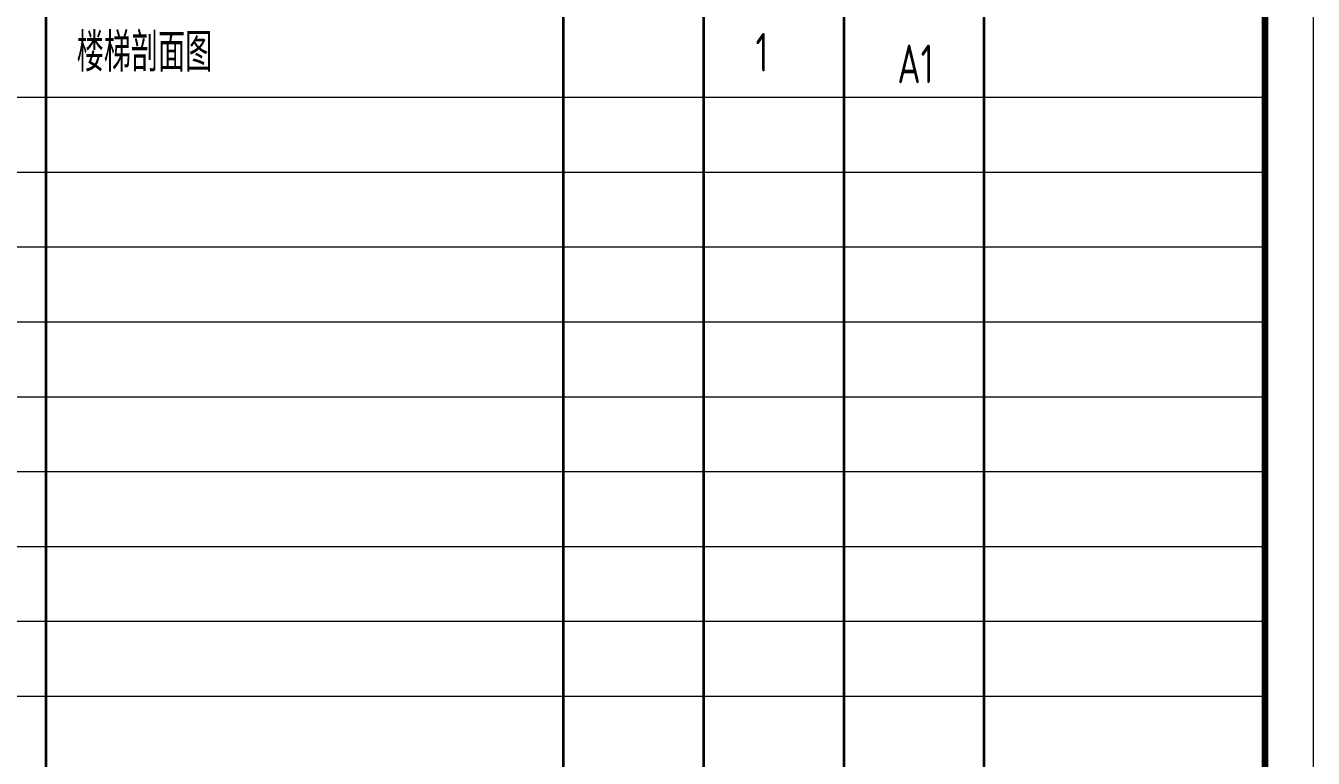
# Model space of a CAD drawing. Extents: x 3968514 to 5230306, y -516551 to -228246.
# Drawn here: x 4045492 to 4058802, y -315294 to -307725 of the extents above; entities that cross this region are included whole.
import ezdxf
from ezdxf.enums import TextEntityAlignment as Align

# ---------------------------------------------------------------- set-up
doc = ezdxf.new("R2010")
doc.units = 0
doc.header["$LTSCALE"] = 1000
doc.header["$MEASUREMENT"] = 0
doc.layers.add('AXIS', color=3, linetype='Continuous', lineweight=15)
doc.layers.add('DIMENSION', color=3, linetype='Continuous', lineweight=18)
doc.layers.add('TQ_DESIGNER2000', color=7, linetype='Continuous')
doc.styles.add('TSSD_REIN', font='Tssdeng.shx', dxfattribs={"width": 0.7, "bigfont": 'hztxt.shx'})

# ---------------------------------------------------------------- blocks, each defined once
blk = doc.blocks.new('目录1')
at = {"layer": 'DIMENSION', "color": 7, "lineweight": 18}
blk.add_line((4318570, -2697639), (4318570, -2727339), dxfattribs=at)
at = {"layer": 'DIMENSION', "color": 7, "lineweight": 35}
for p, q in [((4305470, -2722198), (4305470, -2698139)), ((4312270, -2722198), (4312270, -2699756)), ((4310820, -2722198), (4310820, -2703106)), ((4313720, -2722198), (4313720, -2703106)), ((4315170, -2722198), (4315170, -2703106))]:
    blk.add_line(p, q, dxfattribs=at)
at = {"layer": 'DIMENSION', "color": 7, "lineweight": 100}
blk.add_line((4318070, -2698139), (4318070, -2726839), dxfattribs=at)
at = {"layer": 'DIMENSION', "color": 7}
for p, q in [((4318070, -2705953), (4300070, -2705953)), ((4318070, -2706727), (4300070, -2706727)), ((4318070, -2707500), (4300070, -2707500)), ((4318070, -2708274), (4300070, -2708274)), ((4318070, -2709047), (4300070, -2709047)), ((4318070, -2709821), (4300070, -2709821)), ((4318070, -2710594), (4300070, -2710594)), ((4318070, -2711368), (4300070, -2711368)), ((4318070, -2712142), (4300070, -2712142)), ((4318070, -2712142), (4300070, -2712142))]:
    blk.add_line(p, q, dxfattribs=at)

msp = doc.modelspace()

# ---------------------------------------------------------------- block references
at = {"layer": 'AXIS', "color": 1}
msp.add_blockref('目录1', (-259768.52923, 2397485.56286), dxfattribs=at)

# ---------------------------------------------------------------- texts
at = {"layer": 'TQ_DESIGNER2000', "style": 'TSSD_REIN', "width": 0.7}
for s, p in [('楼梯剖面图', (4046019.09432, -308318.54799)), ('1', (4053036.96661, -308318.54799))]:
    msp.add_text(s, height=400, dxfattribs=at).set_placement(p, align=Align.BOTTOM_LEFT)
msp.add_text('A1', height=400, dxfattribs=at).set_placement((4054689.99748, -308318.54799), align=Align.CENTER)

doc.saveas('drawing.dxf')
